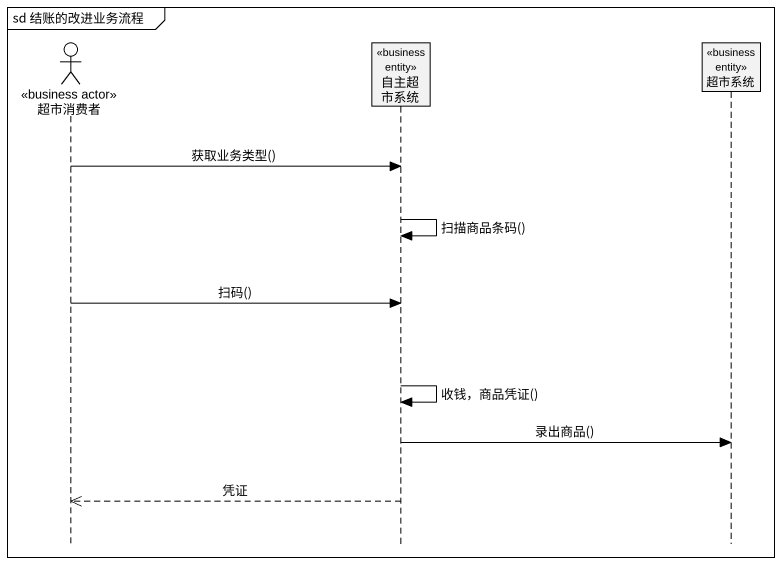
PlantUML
@startuml
mainframe sd 结账的改进业务流程
hide footbox
actor 超市消费者 <<business actor>>
participant 自主超市系统 <<business entity>>
participant 超市系统 <<business entity>>

超市消费者 -> 自主超市系统 : 获取业务类型()
自主超市系统 -> 自主超市系统 : 扫描商品条码()
超市消费者 -> 自主超市系统 : 扫码()
自主超市系统 -> 自主超市系统 : 收钱，商品凭证()
自主超市系统 -> 超市系统 : 录出商品()
自主超市系统 -->> 超市消费者 : 凭证
@enduml
